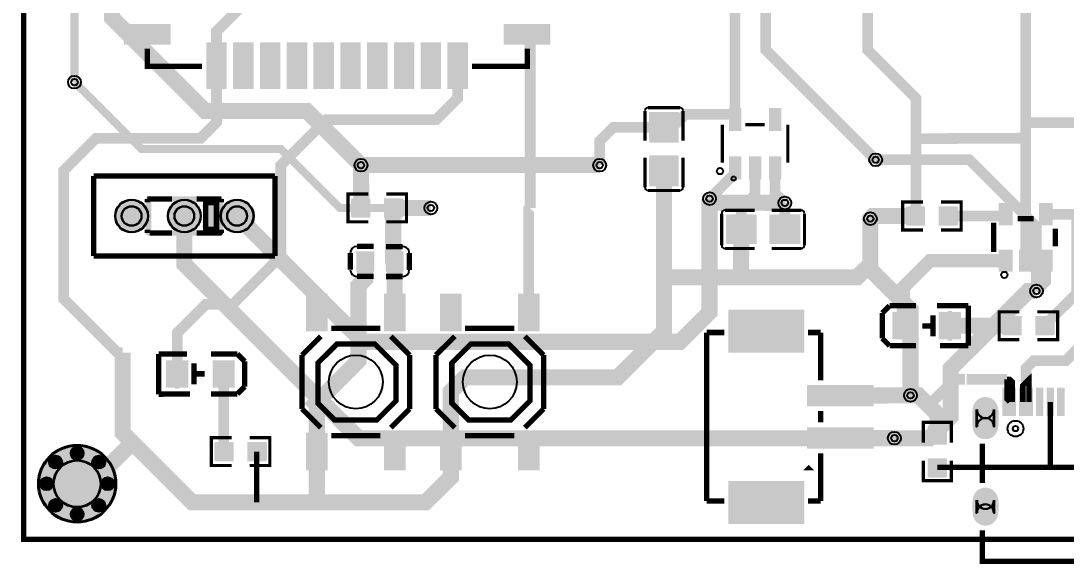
# Model space of a CAD drawing. Extents: x -5 to 3167, y -1975 to 34.
# Drawn here: x -5 to 1945, y -1975 to -961 of the extents above; entities that cross this region are included whole.
import ezdxf

# ---------------------------------------------------------------- set-up
doc = ezdxf.new("R2010")
doc.units = 9
for name, color, linetype, true_color in [('BoardOutLine', 7, 'Continuous', 0xff00ff), ('BottomLayer', 7, 'Continuous', 0x0000ff), ('BottomSolderMaskLayer', 7, 'Continuous', 0xaa00ff), ('Document', 7, 'Continuous', 0xffffff), ('Hole', 7, 'Continuous', 0x222222), ('Multi-Layer', 7, 'Continuous', 0xc0c0c0), ('TopLayer', 7, 'Continuous', 0xff0000), ('TopPasteMaskLayer', 7, 'Continuous', 0x808080), ('TopSilkLayer', 7, 'Continuous', 0xffcc00), ('TopSolderMaskLayer', 7, 'Continuous', 0x800080)]:
    doc.layers.add(name, color=color, linetype=linetype, true_color=true_color)

msp = doc.modelspace()

# ---------------------------------------------------------------- hatches: boundary and pattern name
at = {"layer": 'BottomSolderMaskLayer'}
for points in [[(170.6, -1325, 1), (232.6, -1325, 1)], [(269, -1325, 1), (331, -1325, 1)], [(367.4, -1325, 1), (429.4, -1325, 1)], [(1819.4, -1686.3, -0.785398), (1770.1, -1686.3), (1770.1, -1718.6, -0.785398), (1819.4, -1718.6)], [(27.1, -1825, 1), (172.9, -1825, 1)], [(1819.4, -1855.7, -0.785398), (1770.1, -1855.7), (1770.1, -1879.9, -0.785398), (1819.4, -1879.9)]]:
    msp.add_hatch(color=256, dxfattribs=at).paths.add_polyline_path(points)
at = {"layer": 'Document'}
for points in [[(361.9, -1356.5), (361.9, -1298.5), (238.1, -1298.5), (238.1, -1351.5), (355.1, -1351.5), (355.8, -1351.5), (356.4, -1351.7), (357, -1351.9), (357.6, -1352.2), (358.2, -1352.5), (358.7, -1353), (359.1, -1353.5), (359.4, -1354), (359.7, -1354.6), (359.9, -1355.2), (360.1, -1355.8), (360.1, -1356.5), (360.1, -1357.1), (359.9, -1357.8), (359.7, -1358.4), (359.4, -1359), (359.1, -1359.5), (358.7, -1360), (358.2, -1360.5), (357.6, -1360.8), (357, -1361.1), (356.4, -1361.3), (355.8, -1361.5), (355.1, -1361.5), (233.1, -1361.5), (232.4, -1361.5), (231.8, -1361.3), (231.2, -1361.1), (230.6, -1360.8), (230, -1360.5), (229.5, -1360), (229.1, -1359.5), (228.7, -1359), (228.5, -1358.4), (228.2, -1357.8), (228.1, -1357.1), (228.1, -1356.5), (228.1, -1293.5), (228.1, -1292.9), (228.2, -1292.2), (228.5, -1291.6), (228.7, -1291), (229.1, -1290.5), (229.5, -1290), (230, -1289.5), (230.6, -1289.2), (231.2, -1288.9), (231.8, -1288.7), (232.4, -1288.5), (233.1, -1288.5), (366.9, -1288.5), (367.6, -1288.5), (368.2, -1288.7), (368.8, -1288.9), (369.4, -1289.2), (370, -1289.5), (370.5, -1290), (370.9, -1290.5), (371.3, -1291), (371.5, -1291.6), (371.8, -1292.2), (371.9, -1292.9), (371.9, -1293.5), (371.9, -1356.5), (371.9, -1357.1), (371.8, -1357.8), (371.5, -1358.4), (371.3, -1359), (370.9, -1359.5), (370.5, -1360), (370, -1360.5), (369.4, -1360.8), (368.8, -1361.1), (368.2, -1361.3), (367.6, -1361.5), (366.9, -1361.5), (366.3, -1361.5), (365.6, -1361.3), (365, -1361.1), (364.4, -1360.8), (363.9, -1360.5), (363.4, -1360), (363, -1359.5), (362.6, -1359), (362.3, -1358.4), (362.1, -1357.8), (362, -1357.1), (361.9, -1356.5)], [(334.4, -1305.3), (334.4, -1304.7), (334.5, -1304), (334.8, -1303.4), (335, -1302.8), (335.4, -1302.3), (335.8, -1301.8), (336.3, -1301.3), (336.9, -1301), (337.5, -1300.7), (338.1, -1300.5), (338.7, -1300.4), (339.4, -1300.3), (355.1, -1300.3), (355.8, -1300.4), (356.4, -1300.5), (357, -1300.7), (357.6, -1301), (358.2, -1301.3), (358.7, -1301.8), (359.1, -1302.3), (359.4, -1302.8), (359.7, -1303.4), (359.9, -1304), (360.1, -1304.7), (360.1, -1305.3), (360.1, -1348.6), (360.1, -1349.3), (359.9, -1349.9), (359.7, -1350.5), (359.4, -1351.1), (359.1, -1351.7), (358.7, -1352.2), (358.2, -1352.6), (357.6, -1353), (357, -1353.2), (356.4, -1353.5), (355.8, -1353.6), (355.1, -1353.6), (339.4, -1353.6), (338.7, -1353.6), (338.1, -1353.5), (337.5, -1353.2), (336.9, -1353), (336.3, -1352.6), (335.8, -1352.2), (335.4, -1351.7), (335, -1351.1), (334.8, -1350.5), (334.5, -1349.9), (334.4, -1349.3), (334.4, -1348.6), (334.4, -1305.3)], [(355.1, -1351.5), (366.9, -1351.5), (367.6, -1351.5), (368.2, -1351.7), (368.8, -1351.9), (369.4, -1352.2), (370, -1352.5), (370.5, -1353), (370.9, -1353.5), (371.3, -1354), (371.5, -1354.6), (371.8, -1355.2), (371.9, -1355.8), (371.9, -1356.5), (371.9, -1357.1), (371.8, -1357.8), (371.5, -1358.4), (371.3, -1359), (370.9, -1359.5), (370.5, -1360), (370, -1360.5), (369.4, -1360.8), (368.8, -1361.1), (368.2, -1361.3), (367.6, -1361.5), (366.9, -1361.5), (355.1, -1361.5), (354.5, -1361.5), (353.8, -1361.3), (353.2, -1361.1), (352.6, -1360.8), (352.1, -1360.5), (351.6, -1360), (351.2, -1359.5), (350.8, -1359), (350.5, -1358.4), (350.3, -1357.8), (350.2, -1357.1), (350.1, -1356.5), (350.2, -1355.8), (350.3, -1355.2), (350.5, -1354.6), (350.8, -1354), (351.2, -1353.5), (351.6, -1353), (352.1, -1352.5), (352.6, -1352.2), (353.2, -1351.9), (353.8, -1351.7), (354.5, -1351.5), (355.1, -1351.5)], [(1724.4, -1502.4), (1732.2, -1502.4), (1732.2, -1557.6), (1724.4, -1557.6)], [(1622, -1530), (1661.4, -1530), (1661.4, -1524.1), (1622, -1524.1)], [(1710, -1533.7), (1749.4, -1533.7), (1749.4, -1527.8), (1710, -1527.8)], [(290.6, -1647.6), (282.8, -1647.6), (282.8, -1592.4), (290.6, -1592.4)], [(305, -1616.3), (265.6, -1616.3), (265.6, -1622.2), (305, -1622.2)], [(393, -1620), (353.6, -1620), (353.6, -1625.9), (393, -1625.9)], [(1455, -1800), (1475, -1800), (1465, -1790)]]:
    msp.add_hatch(color=256, dxfattribs=at).paths.add_polyline_path(points)
at = {"layer": 'Multi-Layer'}
for points in [[(171.6, -1325, 1), (231.6, -1325, 1)], [(270, -1325, 1), (330, -1325, 1)], [(368.4, -1325, 1), (428.4, -1325, 1)], [(1818.4, -1686.7, -0.785398), (1771.1, -1686.7), (1771.1, -1718.2, -0.785398), (1818.4, -1718.2)], [(29.1, -1825, 1), (170.9, -1825, 1)], [(47.5, -1784.7, 1), (71.8, -1784.7, 1)], [(87.9, -1767.9, 1), (112.1, -1767.9, 1)], [(128.2, -1784.7, 1), (152.5, -1784.7, 1)], [(30.8, -1825, 1), (55, -1825, 1)], [(145, -1825, 1), (169.2, -1825, 1)], [(47.5, -1865.4, 1), (71.8, -1865.4, 1)], [(87.9, -1882.1, 1), (112.1, -1882.1, 1)], [(128.2, -1865.4, 1), (152.5, -1865.4, 1)], [(1818.4, -1856, -0.785398), (1771.1, -1856), (1771.1, -1879.6, -0.785398), (1818.4, -1879.6)]]:
    msp.add_hatch(color=256, dxfattribs=at).paths.add_polyline_path(points)
at = {"layer": 'TopLayer'}
for points in [[(272, -966.9), (272, -1004.3), (189.3, -1004.3), (189.3, -966.9)], [(980.7, -966.9), (980.7, -1004.3), (898, -1004.3), (898, -966.9)], [(378.7, -1003.1), (378.7, -1085.8), (341.3, -1085.8), (341.3, -1003.1)], [(428.7, -1003.1), (428.7, -1085.8), (391.3, -1085.8), (391.3, -1003.1)], [(478.7, -1003.1), (478.7, -1085.8), (441.3, -1085.8), (441.3, -1003.1)], [(528.7, -1003.1), (528.7, -1085.8), (491.3, -1085.8), (491.3, -1003.1)], [(578.7, -1003.1), (578.7, -1085.8), (541.3, -1085.8), (541.3, -1003.1)], [(628.7, -1003.1), (628.7, -1085.8), (591.3, -1085.8), (591.3, -1003.1)], [(678.7, -1003.1), (678.7, -1085.8), (641.3, -1085.8), (641.3, -1003.1)], [(728.7, -1003.1), (728.7, -1085.8), (691.3, -1085.8), (691.3, -1003.1)], [(778.7, -1003.1), (778.7, -1085.8), (741.3, -1085.8), (741.3, -1003.1)], [(828.7, -1003.1), (828.7, -1085.8), (791.3, -1085.8), (791.3, -1003.1)], [(1317.2, -1124.3), (1338.1, -1124.3), (1338.1, -1165.4), (1317.2, -1165.4)], [(1392, -1124.3), (1412.9, -1124.3), (1412.9, -1165.4), (1392, -1165.4)], [(1221.6, -1187.2), (1168.4, -1187.2), (1168.4, -1131.7), (1221.6, -1131.7)], [(1221.6, -1212.8), (1168.4, -1212.8), (1168.4, -1268.3), (1221.6, -1268.3)], [(1317.2, -1214.6), (1338.1, -1214.6), (1338.1, -1255.8), (1317.2, -1255.8)], [(1354.6, -1214.6), (1375.5, -1214.6), (1375.5, -1255.8), (1354.6, -1255.8)], [(1392, -1214.6), (1412.9, -1214.6), (1412.9, -1255.8), (1392, -1255.8)], [(646.2, -1327), (646.2, -1293), (614.5, -1293), (614.5, -1327)], [(673.8, -1327), (673.8, -1293), (705.5, -1293), (705.5, -1327)], [(1820.8, -1302), (1844.4, -1302), (1844.4, -1341.4), (1820.8, -1341.4)], [(1895.6, -1302), (1919.2, -1302), (1919.2, -1341.4), (1895.6, -1341.4)], [(1367.2, -1376.6), (1367.2, -1323.4), (1311.7, -1323.4), (1311.7, -1376.6)], [(1392.8, -1376.6), (1392.8, -1323.4), (1448.3, -1323.4), (1448.3, -1376.6)], [(1681.2, -1308), (1681.2, -1342), (1649.5, -1342), (1649.5, -1308)], [(1708.8, -1308), (1708.8, -1342), (1740.5, -1342), (1740.5, -1308)], [(621.7, -1392.3), (653.2, -1392.3), (653.2, -1427.7), (621.7, -1427.7)], [(676.8, -1392.3), (708.3, -1392.3), (708.3, -1427.7), (676.8, -1427.7)], [(1820.8, -1388.6), (1844.4, -1388.6), (1844.4, -1428), (1820.8, -1428)], [(1858.2, -1388.6), (1881.8, -1388.6), (1881.8, -1428), (1858.2, -1428)], [(1895.6, -1388.6), (1919.2, -1388.6), (1919.2, -1428), (1895.6, -1428)], [(527.5, -1538.5), (527.5, -1471.6), (566.8, -1471.6), (566.8, -1538.5)], [(673.2, -1538.5), (673.2, -1471.6), (712.5, -1471.6), (712.5, -1538.5)], [(777.5, -1538.5), (777.5, -1471.6), (816.8, -1471.6), (816.8, -1538.5)], [(923.2, -1538.5), (923.2, -1471.6), (962.5, -1471.6), (962.5, -1538.5)], [(1317, -1579.4), (1317, -1500.7), (1454.8, -1500.7), (1454.8, -1579.4)], [(1661.4, -1554.6), (1622, -1554.6), (1622, -1505.4), (1661.4, -1505.4)], [(1748, -1554.6), (1708.6, -1554.6), (1708.6, -1505.4), (1748, -1505.4)], [(1861.2, -1513), (1861.2, -1547), (1829.5, -1547), (1829.5, -1513)], [(1888.8, -1513), (1888.8, -1547), (1920.5, -1547), (1920.5, -1513)], [(267, -1595.4), (306.4, -1595.4), (306.4, -1644.6), (267, -1644.6)], [(353.6, -1595.4), (393, -1595.4), (393, -1644.6), (353.6, -1644.6)], [(1465.1, -1680.4), (1465.1, -1641), (1583.2, -1641), (1583.2, -1680.4)], [(1827.2, -1646.6), (1839, -1646.6), (1839, -1697.8), (1827.2, -1697.8)], [(1839, -1646.6), (1850.9, -1646.6), (1850.9, -1697.8), (1839, -1697.8)], [(1858.7, -1646.6), (1870.5, -1646.6), (1870.5, -1697.8), (1858.7, -1697.8)], [(1870.5, -1646.6), (1882.4, -1646.6), (1882.4, -1697.8), (1870.5, -1697.8)], [(1890.2, -1646.6), (1902, -1646.6), (1902, -1697.8), (1890.2, -1697.8)], [(1909.9, -1646.6), (1921.7, -1646.6), (1921.7, -1697.8), (1909.9, -1697.8)], [(1929.6, -1646.6), (1941.4, -1646.6), (1941.4, -1697.8), (1929.6, -1697.8)], [(527.5, -1798.4), (527.5, -1731.5), (566.8, -1731.5), (566.8, -1798.4)], [(673.2, -1798.4), (673.2, -1731.5), (712.5, -1731.5), (712.5, -1798.4)], [(777.5, -1798.4), (777.5, -1731.5), (816.8, -1731.5), (816.8, -1798.4)], [(923.2, -1798.4), (923.2, -1731.5), (962.5, -1731.5), (962.5, -1798.4)], [(1465.1, -1759.1), (1465.1, -1719.7), (1583.2, -1719.7), (1583.2, -1759.1)], [(1722, -1751.2), (1688, -1751.2), (1688, -1719.5), (1722, -1719.5)], [(391.2, -1782), (391.2, -1748), (359.5, -1748), (359.5, -1782)], [(418.8, -1782), (418.8, -1748), (450.5, -1748), (450.5, -1782)], [(1722, -1778.8), (1688, -1778.8), (1688, -1810.5), (1722, -1810.5)], [(1317, -1899.4), (1317, -1820.7), (1454.8, -1820.7), (1454.8, -1899.4)]]:
    msp.add_hatch(color=256, dxfattribs=at).paths.add_polyline_path(points)
at = {"layer": 'TopPasteMaskLayer'}
for points in [[(272, -966.9), (272, -1004.3), (189.3, -1004.3), (189.3, -966.9)], [(980.7, -966.9), (980.7, -1004.3), (898, -1004.3), (898, -966.9)], [(378.7, -1003.1), (378.7, -1085.8), (341.3, -1085.8), (341.3, -1003.1)], [(428.7, -1003.1), (428.7, -1085.8), (391.3, -1085.8), (391.3, -1003.1)], [(478.7, -1003.1), (478.7, -1085.8), (441.3, -1085.8), (441.3, -1003.1)], [(528.7, -1003.1), (528.7, -1085.8), (491.3, -1085.8), (491.3, -1003.1)], [(578.7, -1003.1), (578.7, -1085.8), (541.3, -1085.8), (541.3, -1003.1)], [(628.7, -1003.1), (628.7, -1085.8), (591.3, -1085.8), (591.3, -1003.1)], [(678.7, -1003.1), (678.7, -1085.8), (641.3, -1085.8), (641.3, -1003.1)], [(728.7, -1003.1), (728.7, -1085.8), (691.3, -1085.8), (691.3, -1003.1)], [(778.7, -1003.1), (778.7, -1085.8), (741.3, -1085.8), (741.3, -1003.1)], [(828.7, -1003.1), (828.7, -1085.8), (791.3, -1085.8), (791.3, -1003.1)], [(1317.2, -1124.3), (1338.1, -1124.3), (1338.1, -1165.4), (1317.2, -1165.4)], [(1392, -1124.3), (1412.9, -1124.3), (1412.9, -1165.4), (1392, -1165.4)], [(1219.4, -1181.3), (1202.9, -1181.3), (1202.9, -1163.8), (1185.2, -1163.8), (1185.2, -1181.1), (1169, -1181.3), (1167, -1179.3), (1167, -1134.1), (1169, -1132.1), (1219.4, -1132.1), (1221.4, -1134.1), (1221.4, -1179.3)], [(1219.4, -1265.9), (1169, -1265.9), (1167, -1264), (1167, -1218.7), (1169, -1216.7), (1185.2, -1216.5), (1185.2, -1234.3), (1202.9, -1234.3), (1202.9, -1216.9), (1219.4, -1216.7), (1221.4, -1218.7), (1221.4, -1264)], [(1317.2, -1214.6), (1338.1, -1214.6), (1338.1, -1255.8), (1317.2, -1255.8)], [(1354.6, -1214.6), (1375.5, -1214.6), (1375.5, -1255.8), (1354.6, -1255.8)], [(1392, -1214.6), (1412.9, -1214.6), (1412.9, -1255.8), (1392, -1255.8)], [(646, -1294.3), (646, -1303.2), (631.1, -1303.2), (631.1, -1316.2), (646, -1316.2), (646, -1325.7), (644.1, -1327.7), (613, -1327.7), (611, -1325.7), (611, -1294.3), (613, -1292.3), (644.1, -1292.3)], [(707, -1292.3), (675.6, -1292.3), (673.6, -1294.3), (673.6, -1303.2), (688.2, -1303.2), (688.2, -1316.2), (673.6, -1316.2), (673.6, -1325.7), (675.6, -1327.7), (707, -1327.7), (709, -1325.7), (709, -1294.3)], [(1820.8, -1302), (1844.4, -1302), (1844.4, -1341.4), (1820.8, -1341.4)], [(1895.6, -1302), (1919.2, -1302), (1919.2, -1341.4), (1895.6, -1341.4)], [(1314.1, -1374.4), (1314.1, -1324), (1316, -1322), (1361.3, -1322), (1363.3, -1324), (1363.5, -1340.2), (1345.7, -1340.2), (1345.7, -1357.9), (1363.1, -1357.9), (1363.3, -1374.4), (1361.3, -1376.4), (1316, -1376.4)], [(1398.7, -1374.4), (1398.7, -1357.9), (1416.2, -1357.9), (1416.2, -1340.2), (1398.9, -1340.2), (1398.7, -1324), (1400.7, -1322), (1445.9, -1322), (1447.9, -1324), (1447.9, -1374.4), (1445.9, -1376.4), (1400.7, -1376.4)], [(1648, -1342.7), (1679.4, -1342.7), (1681.4, -1340.7), (1681.4, -1331.8), (1666.8, -1331.8), (1666.8, -1318.8), (1681.4, -1318.8), (1681.4, -1309.3), (1679.4, -1307.3), (1648, -1307.3), (1646, -1309.3), (1646, -1340.7)], [(1709, -1340.7), (1709, -1331.8), (1723.9, -1331.8), (1723.9, -1318.8), (1709, -1318.8), (1709, -1309.3), (1710.9, -1307.3), (1742, -1307.3), (1744, -1309.3), (1744, -1340.7), (1742, -1342.7), (1710.9, -1342.7)], [(621.7, -1392.3), (653.2, -1392.3), (653.2, -1427.7), (621.7, -1427.7)], [(676.8, -1392.3), (708.3, -1392.3), (708.3, -1427.7), (676.8, -1427.7)], [(1820.8, -1388.6), (1844.4, -1388.6), (1844.4, -1428), (1820.8, -1428)], [(1858.2, -1388.6), (1881.8, -1388.6), (1881.8, -1428), (1858.2, -1428)], [(1895.6, -1388.6), (1919.2, -1388.6), (1919.2, -1428), (1895.6, -1428)], [(527.5, -1538.5), (527.5, -1471.6), (566.8, -1471.6), (566.8, -1538.5)], [(673.2, -1538.5), (673.2, -1471.6), (712.5, -1471.6), (712.5, -1538.5)], [(777.5, -1538.5), (777.5, -1471.6), (816.8, -1471.6), (816.8, -1538.5)], [(923.2, -1538.5), (923.2, -1471.6), (962.5, -1471.6), (962.5, -1538.5)], [(1317, -1579.4), (1317, -1500.7), (1454.8, -1500.7), (1454.8, -1579.4)], [(1661.4, -1554.6), (1622, -1554.6), (1622, -1505.4), (1661.4, -1505.4)], [(1748, -1554.6), (1708.6, -1554.6), (1708.6, -1505.4), (1748, -1505.4)], [(1828, -1547.7), (1859.4, -1547.7), (1861.4, -1545.7), (1861.4, -1536.8), (1846.8, -1536.8), (1846.8, -1523.8), (1861.4, -1523.8), (1861.4, -1514.3), (1859.4, -1512.3), (1828, -1512.3), (1826, -1514.3), (1826, -1545.7)], [(1889, -1545.7), (1889, -1536.8), (1903.9, -1536.8), (1903.9, -1523.8), (1889, -1523.8), (1889, -1514.3), (1890.9, -1512.3), (1922, -1512.3), (1924, -1514.3), (1924, -1545.7), (1922, -1547.7), (1890.9, -1547.7)], [(267, -1595.4), (306.4, -1595.4), (306.4, -1644.6), (267, -1644.6)], [(353.6, -1595.4), (393, -1595.4), (393, -1644.6), (353.6, -1644.6)], [(1465.1, -1680.4), (1465.1, -1641), (1583.2, -1641), (1583.2, -1680.4)], [(1850.9, -1697.8), (1850.9, -1646.6), (1839, -1646.6), (1839, -1646.6), (1827.2, -1646.6), (1827.2, -1697.8), (1839, -1697.8), (1839, -1697.8)], [(1882.4, -1697.8), (1882.4, -1646.6), (1870.5, -1646.6), (1870.5, -1646.6), (1858.7, -1646.6), (1858.7, -1697.8), (1870.5, -1697.8), (1870.5, -1697.8)], [(1902, -1697.8), (1902, -1646.6), (1890.2, -1646.6), (1890.2, -1697.8)], [(1909.9, -1646.6), (1909.9, -1697.8), (1921.7, -1697.8), (1921.7, -1646.6)], [(1941.4, -1697.8), (1941.4, -1646.6), (1929.6, -1646.6), (1929.6, -1697.8)], [(1796.5, -1663.1), (1795.3, -1663.1), (1794.2, -1663.1), (1793, -1663.1), (1791.8, -1663.3), (1790.6, -1663.4), (1789.5, -1663.7), (1788.4, -1664), (1787.2, -1664.3), (1786.1, -1664.7), (1785, -1665.2), (1784, -1665.7), (1782.9, -1666.2), (1781.9, -1666.9), (1781, -1667.5), (1780, -1668.2), (1779.1, -1669), (1778.3, -1669.8), (1777.4, -1670.6), (1776.7, -1671.5), (1775.9, -1672.4), (1775.2, -1673.4), (1774.6, -1674.4), (1774, -1675.4), (1773.5, -1676.5), (1773, -1677.5), (1772.6, -1678.6), (1772.2, -1679.7), (1771.9, -1680.9), (1771.6, -1682), (1771.4, -1683.2), (1771.2, -1684.4), (1771.2, -1685.5), (1771.1, -1686.7), (1771.1, -1718.2), (1771.2, -1719.4), (1771.2, -1720.6), (1771.4, -1721.7), (1771.6, -1722.9), (1771.9, -1724), (1772.2, -1725.2), (1772.6, -1726.3), (1773, -1727.4), (1773.5, -1728.4), (1774, -1729.5), (1774.6, -1730.5), (1775.2, -1731.5), (1775.9, -1732.5), (1776.7, -1733.4), (1777.4, -1734.3), (1778.3, -1735.1), (1779.1, -1735.9), (1780, -1736.7), (1781, -1737.4), (1781.9, -1738), (1782.9, -1738.7), (1784, -1739.2), (1785, -1739.7), (1786.1, -1740.2), (1787.2, -1740.6), (1788.4, -1740.9), (1789.5, -1741.2), (1790.6, -1741.5), (1791.8, -1741.6), (1793, -1741.8), (1794.2, -1741.8), (1795.3, -1741.8), (1796.5, -1741.8), (1797.7, -1741.6), (1798.9, -1741.5), (1800, -1741.2), (1801.1, -1740.9), (1802.3, -1740.6), (1803.4, -1740.2), (1804.5, -1739.7), (1805.5, -1739.2), (1806.6, -1738.7), (1807.6, -1738), (1808.5, -1737.4), (1809.5, -1736.7), (1810.4, -1735.9), (1811.2, -1735.1), (1812.1, -1734.3), (1812.8, -1733.4), (1813.6, -1732.5), (1814.3, -1731.5), (1814.9, -1730.5), (1815.5, -1729.5), (1816, -1728.4), (1816.5, -1727.4), (1816.9, -1726.3), (1817.3, -1725.2), (1817.6, -1724), (1817.9, -1722.9), (1818.1, -1721.7), (1818.3, -1720.6), (1818.3, -1719.4), (1818.4, -1718.2), (1818.4, -1686.7), (1818.3, -1685.5), (1818.3, -1684.4), (1818.1, -1683.2), (1817.9, -1682), (1817.6, -1680.9), (1817.3, -1679.7), (1816.9, -1678.6), (1816.5, -1677.5), (1816, -1676.5), (1815.5, -1675.4), (1814.9, -1674.4), (1814.3, -1673.4), (1813.6, -1672.4), (1812.8, -1671.5), (1812.1, -1670.6), (1811.2, -1669.8), (1810.4, -1669), (1809.5, -1668.2), (1808.5, -1667.5), (1807.6, -1666.9), (1806.6, -1666.2), (1805.5, -1665.7), (1804.5, -1665.2), (1803.4, -1664.7), (1802.3, -1664.3), (1801.1, -1664), (1800, -1663.7), (1798.9, -1663.4), (1797.7, -1663.3)], [(1687.3, -1718), (1687.3, -1749.4), (1689.3, -1751.4), (1698.2, -1751.4), (1698.2, -1736.9), (1711.2, -1736.9), (1711.2, -1751.4), (1720.7, -1751.4), (1722.7, -1749.4), (1722.7, -1718), (1720.7, -1716), (1689.3, -1716)], [(527.5, -1798.4), (527.5, -1731.5), (566.8, -1731.5), (566.8, -1798.4)], [(673.2, -1798.4), (673.2, -1731.5), (712.5, -1731.5), (712.5, -1798.4)], [(777.5, -1798.4), (777.5, -1731.5), (816.8, -1731.5), (816.8, -1798.4)], [(923.2, -1798.4), (923.2, -1731.5), (962.5, -1731.5), (962.5, -1798.4)], [(1465.1, -1759.1), (1465.1, -1719.7), (1583.2, -1719.7), (1583.2, -1759.1)], [(391, -1749.3), (391, -1758.2), (376.1, -1758.2), (376.1, -1771.2), (391, -1771.2), (391, -1780.7), (389.1, -1782.7), (358, -1782.7), (356, -1780.7), (356, -1749.3), (358, -1747.3), (389.1, -1747.3)], [(452, -1747.3), (420.6, -1747.3), (418.6, -1749.3), (418.6, -1758.2), (433.2, -1758.2), (433.2, -1771.2), (418.6, -1771.2), (418.6, -1780.7), (420.6, -1782.7), (452, -1782.7), (454, -1780.7), (454, -1749.3)], [(1689.3, -1779), (1698.2, -1779), (1698.2, -1793.9), (1711.2, -1793.9), (1711.2, -1779), (1720.7, -1779), (1722.7, -1780.9), (1722.7, -1812), (1720.7, -1814), (1689.3, -1814), (1687.3, -1812), (1687.3, -1780.9)], [(1317, -1899.4), (1317, -1820.7), (1454.8, -1820.7), (1454.8, -1899.4)], [(1794.2, -1832.4), (1793, -1832.4), (1791.8, -1832.6), (1790.6, -1832.7), (1789.5, -1833), (1788.4, -1833.3), (1787.2, -1833.6), (1786.1, -1834), (1785, -1834.5), (1784, -1835), (1782.9, -1835.5), (1781.9, -1836.1), (1781, -1836.8), (1780, -1837.5), (1779.1, -1838.3), (1778.3, -1839.1), (1777.4, -1839.9), (1776.7, -1840.8), (1775.9, -1841.7), (1775.2, -1842.7), (1774.6, -1843.7), (1774, -1844.7), (1773.5, -1845.7), (1773, -1846.8), (1772.6, -1847.9), (1772.2, -1849), (1771.9, -1850.2), (1771.6, -1851.3), (1771.4, -1852.5), (1771.2, -1853.6), (1771.2, -1854.8), (1771.1, -1856), (1771.1, -1879.6), (1771.2, -1880.8), (1771.2, -1882), (1771.4, -1883.1), (1771.6, -1884.3), (1771.9, -1885.4), (1772.2, -1886.6), (1772.6, -1887.7), (1773, -1888.8), (1773.5, -1889.9), (1774, -1890.9), (1774.6, -1891.9), (1775.2, -1892.9), (1775.9, -1893.9), (1776.7, -1894.8), (1777.4, -1895.7), (1778.3, -1896.5), (1779.1, -1897.3), (1780, -1898.1), (1781, -1898.8), (1781.9, -1899.5), (1782.9, -1900.1), (1784, -1900.6), (1785, -1901.1), (1786.1, -1901.6), (1787.2, -1902), (1788.4, -1902.4), (1789.5, -1902.6), (1790.6, -1902.9), (1791.8, -1903.1), (1793, -1903.2), (1794.2, -1903.2), (1795.3, -1903.2), (1796.5, -1903.2), (1797.7, -1903.1), (1798.9, -1902.9), (1800, -1902.6), (1801.1, -1902.4), (1802.3, -1902), (1803.4, -1901.6), (1804.5, -1901.1), (1805.5, -1900.6), (1806.6, -1900.1), (1807.6, -1899.5), (1808.5, -1898.8), (1809.5, -1898.1), (1810.4, -1897.3), (1811.2, -1896.5), (1812.1, -1895.7), (1812.8, -1894.8), (1813.6, -1893.9), (1814.3, -1892.9), (1814.9, -1891.9), (1815.5, -1890.9), (1816, -1889.9), (1816.5, -1888.8), (1816.9, -1887.7), (1817.3, -1886.6), (1817.6, -1885.4), (1817.9, -1884.3), (1818.1, -1883.1), (1818.3, -1882), (1818.3, -1880.8), (1818.4, -1879.6), (1818.4, -1856), (1818.3, -1854.8), (1818.3, -1853.6), (1818.1, -1852.5), (1817.9, -1851.3), (1817.6, -1850.2), (1817.3, -1849), (1816.9, -1847.9), (1816.5, -1846.8), (1816, -1845.7), (1815.5, -1844.7), (1814.9, -1843.7), (1814.3, -1842.7), (1813.6, -1841.7), (1812.8, -1840.8), (1812.1, -1839.9), (1811.2, -1839.1), (1810.4, -1838.3), (1809.5, -1837.5), (1808.5, -1836.8), (1807.6, -1836.1), (1806.6, -1835.5), (1805.5, -1835), (1804.5, -1834.5), (1803.4, -1834), (1802.3, -1833.6), (1801.1, -1833.3), (1800, -1833), (1798.9, -1832.7), (1797.7, -1832.6), (1796.5, -1832.4), (1795.3, -1832.4)]]:
    msp.add_hatch(color=256, dxfattribs=at).paths.add_polyline_path(points)
at = {"layer": 'TopSolderMaskLayer'}
for points in [[(274.2, -966.4), (274.2, -1004.8), (187.1, -1004.8), (187.1, -966.4)], [(982.9, -966.4), (982.9, -1004.8), (895.8, -1004.8), (895.8, -966.4)], [(379.2, -1000.9), (379.2, -1088), (340.9, -1088), (340.9, -1000.9)], [(429.2, -1000.9), (429.2, -1088), (390.9, -1088), (390.9, -1000.9)], [(479.2, -1000.9), (479.2, -1088), (440.9, -1088), (440.9, -1000.9)], [(529.2, -1000.9), (529.2, -1088), (490.9, -1088), (490.9, -1000.9)], [(579.2, -1000.9), (579.2, -1088), (540.9, -1088), (540.9, -1000.9)], [(629.2, -1000.9), (629.2, -1088), (590.9, -1088), (590.9, -1000.9)], [(679.2, -1000.9), (679.2, -1088), (640.9, -1088), (640.9, -1000.9)], [(729.2, -1000.9), (729.2, -1088), (690.9, -1088), (690.9, -1000.9)], [(779.2, -1000.9), (779.2, -1088), (740.9, -1088), (740.9, -1000.9)], [(829.2, -1000.9), (829.2, -1088), (790.9, -1088), (790.9, -1000.9)], [(1222.5, -1188.2), (1167.5, -1188.2), (1167.5, -1130.6), (1222.5, -1130.6)], [(1316.2, -1123.3), (1339.1, -1123.3), (1339.1, -1166.4), (1316.2, -1166.4)], [(1391, -1123.3), (1413.9, -1123.3), (1413.9, -1166.4), (1391, -1166.4)], [(1222.5, -1211.8), (1167.5, -1211.8), (1167.5, -1269.4), (1222.5, -1269.4)], [(1316.2, -1213.6), (1339.1, -1213.6), (1339.1, -1256.8), (1316.2, -1256.8)], [(1353.6, -1213.6), (1376.5, -1213.6), (1376.5, -1256.8), (1353.6, -1256.8)], [(1391, -1213.6), (1413.9, -1213.6), (1413.9, -1256.8), (1391, -1256.8)], [(170.6, -1325, 1), (232.6, -1325, 1)], [(269, -1325, 1), (331, -1325, 1)], [(367.4, -1325, 1), (429.4, -1325, 1)], [(647.2, -1328), (647.2, -1292), (613.5, -1292), (613.5, -1328)], [(672.8, -1328), (672.8, -1292), (706.5, -1292), (706.5, -1328)], [(1819.8, -1301), (1845.4, -1301), (1845.4, -1342.4), (1819.8, -1342.4)], [(1894.6, -1301), (1920.2, -1301), (1920.2, -1342.4), (1894.6, -1342.4)], [(1368.2, -1377.6), (1368.2, -1322.4), (1310.7, -1322.4), (1310.7, -1377.6)], [(1391.8, -1377.6), (1391.8, -1322.4), (1449.3, -1322.4), (1449.3, -1377.6)], [(1682.2, -1307), (1682.2, -1343), (1648.5, -1343), (1648.5, -1307)], [(1707.8, -1307), (1707.8, -1343), (1741.5, -1343), (1741.5, -1307)], [(620.7, -1391.3), (654.2, -1391.3), (654.2, -1428.7), (620.7, -1428.7)], [(675.8, -1391.3), (709.3, -1391.3), (709.3, -1428.7), (675.8, -1428.7)], [(1819.8, -1387.6), (1845.4, -1387.6), (1845.4, -1429), (1819.8, -1429)], [(1857.2, -1387.6), (1882.8, -1387.6), (1882.8, -1429), (1857.2, -1429)], [(1894.6, -1387.6), (1920.2, -1387.6), (1920.2, -1429), (1894.6, -1429)], [(526.9, -1540.2), (526.9, -1469.9), (567.4, -1469.9), (567.4, -1540.2)], [(672.6, -1540.2), (672.6, -1469.9), (713.1, -1469.9), (713.1, -1540.2)], [(776.9, -1540.2), (776.9, -1469.9), (817.4, -1469.9), (817.4, -1540.2)], [(922.6, -1540.2), (922.6, -1469.9), (963.1, -1469.9), (963.1, -1540.2)], [(1315.3, -1580), (1315.3, -1500.1), (1456.6, -1500.1), (1456.6, -1580)], [(1662.4, -1555.6), (1621, -1555.6), (1621, -1504.4), (1662.4, -1504.4)], [(1749, -1555.6), (1707.6, -1555.6), (1707.6, -1504.4), (1749, -1504.4)], [(1862.2, -1512), (1862.2, -1548), (1828.5, -1548), (1828.5, -1512)], [(1887.8, -1512), (1887.8, -1548), (1921.5, -1548), (1921.5, -1512)], [(266, -1594.4), (307.4, -1594.4), (307.4, -1645.6), (266, -1645.6)], [(352.6, -1594.4), (394, -1594.4), (394, -1645.6), (352.6, -1645.6)], [(1462.1, -1680.7), (1462.1, -1640.6), (1586.2, -1640.6), (1586.2, -1680.7)], [(1826.2, -1645.6), (1840, -1645.6), (1840, -1698.8), (1826.2, -1698.8)], [(1838, -1645.6), (1851.9, -1645.6), (1851.9, -1698.8), (1838, -1698.8)], [(1857.7, -1645.6), (1871.5, -1645.6), (1871.5, -1698.8), (1857.7, -1698.8)], [(1869.5, -1645.6), (1883.4, -1645.6), (1883.4, -1698.8), (1869.5, -1698.8)], [(1889.2, -1645.6), (1903, -1645.6), (1903, -1698.8), (1889.2, -1698.8)], [(1908.9, -1645.6), (1922.7, -1645.6), (1922.7, -1698.8), (1908.9, -1698.8)], [(1928.6, -1645.6), (1942.4, -1645.6), (1942.4, -1698.8), (1928.6, -1698.8)], [(1819.4, -1686.3, -0.785398), (1770.1, -1686.3), (1770.1, -1718.6, -0.785398), (1819.4, -1718.6)], [(526.9, -1800.1), (526.9, -1729.8), (567.4, -1729.8), (567.4, -1800.1)], [(672.6, -1800.1), (672.6, -1729.8), (713.1, -1729.8), (713.1, -1800.1)], [(776.9, -1800.1), (776.9, -1729.8), (817.4, -1729.8), (817.4, -1800.1)], [(922.6, -1800.1), (922.6, -1729.8), (963.1, -1729.8), (963.1, -1800.1)], [(1462.1, -1759.4), (1462.1, -1719.4), (1586.2, -1719.4), (1586.2, -1759.4)], [(1723.1, -1752.2), (1686.9, -1752.2), (1686.9, -1718.5), (1723.1, -1718.5)], [(27.1, -1825, 1), (172.9, -1825, 1)], [(392.2, -1783), (392.2, -1747), (358.5, -1747), (358.5, -1783)], [(417.8, -1783), (417.8, -1747), (451.5, -1747), (451.5, -1783)], [(1723.1, -1777.8), (1686.9, -1777.8), (1686.9, -1811.5), (1723.1, -1811.5)], [(1315.3, -1900), (1315.3, -1820.1), (1456.6, -1820.1), (1456.6, -1900)], [(1819.4, -1855.7, -0.785398), (1770.1, -1855.7), (1770.1, -1879.9, -0.785398), (1819.4, -1879.9)]]:
    msp.add_hatch(color=256, dxfattribs=at).paths.add_polyline_path(points)

# ---------------------------------------------------------------- linework, layer by layer
at = {"layer": 'BoardOutLine', "const_width": 10}
msp.add_lwpolyline([(0, 0), (3110.2, 0), (3110.2, -1929.1), (0, -1929.1), (0, 0)], close=True, dxfattribs=at)
at = {"layer": 'BottomLayer'}
for points, const_width in [([(165, -425), (165, -955), (339, -1129), (528.5, -1129), (629.5, -1230)], 30), ([(95, -1075), (219.7, -1199.7), (479.7, -1199.7), (590, -1310), (760, -1310)], 15), ([(629.5, -1230), (1075, -1230)], 30), ([(1590, -1220), (1765, -1220), (1890, -1345), (1890, -1465)], 20), ([(398.4, -1325), (633.4, -1560), (1225, -1560), (1280, -1505), (1280, -1292.7)], 30), ([(1420.5, -1300.5), (1290, -1300), (1282.7, -1292.7), (1280, -1292.7)], 30), ([(300, -1325), (300, -1415), (625, -1740), (1625, -1740)], 30), ([(1655, -1660), (1655, -1500), (1580, -1425), (1580, -1330)], 30), ([(1625, -1740), (1690, -1740), (1730, -1700), (1730, -1610), (1875, -1465), (1890, -1465)], 30)]:
    msp.add_lwpolyline(points, dxfattribs=dict(at, const_width=const_width))
at = {"layer": 'BottomSolderMaskLayer'}
for points in [[(1778.3, -1686.3), (1778.3, -1718.6)], [(1811.2, -1686.3), (1811.2, -1718.6)], [(1778.3, -1855.7), (1778.3, -1879.9)], [(1811.2, -1855.7), (1811.2, -1879.9)]]:
    msp.add_lwpolyline(points, close=True, dxfattribs=at)
for centre, radius in [((201.6, -1325), 31), ((201.6, -1325), 18.6), ((300, -1325), 31), ((300, -1325), 18.6), ((398.4, -1325), 31), ((398.4, -1325), 18.6), ((100, -1825), 72.9), ((100, -1825), 44.5)]:
    msp.add_circle(centre, radius, dxfattribs=at)
for centre, start, end in [((1794.8, -1686.3), 180, 0), ((1794.8, -1718.6), 0, 180), ((1794.8, -1855.7), 180, 0), ((1794.8, -1879.9), 0, 180)]:
    msp.add_arc(centre, 16.4, start, end, dxfattribs=at)
at = {"layer": 'Document'}
for centre, radius in [((1325, -1255), 3.94), ((1830, -1435), 5.91), ((1850.9, -1722.1), 4.92)]:
    msp.add_circle(centre, radius, dxfattribs=at)
at = {"layer": 'Hole'}
for centre in [(95, -1075), (629.5, -1230), (1075, -1230), (1590, -1220), (1280, -1292.7), (760, -1310), (1420.5, -1300.6), (1580, -1330), (1890, -1465), (1655, -1660), (1625, -1740)]:
    msp.add_circle(centre, 6, dxfattribs=at)
at = {"layer": 'Multi-Layer'}
for points in [[(1779, -1686.7), (1779, -1718.2)], [(1810.5, -1686.7), (1810.5, -1718.2)], [(1779, -1856), (1779, -1879.6)], [(1810.5, -1856), (1810.5, -1879.6)]]:
    msp.add_lwpolyline(points, close=True, dxfattribs=at)
for centre, radius in [((95, -1075), 12), ((1590, -1220), 12), ((629.5, -1230), 12), ((1075, -1230), 12), ((1280, -1292.7), 12), ((201.6, -1325), 30), ((300, -1325), 30), ((398.4, -1325), 30), ((760, -1310), 12), ((1420.5, -1300.6), 12), ((201.6, -1325), 18), ((300, -1325), 18), ((398.4, -1325), 18), ((1580, -1330), 12), ((1890, -1465), 12), ((1655, -1660), 12), ((1850.9, -1722.1), 14.8), ((1625, -1740), 12), ((100, -1825), 70.9), ((59.7, -1784.7), 12.1), ((100, -1767.9), 12.1), ((100, -1767.9), 6.89), ((140.3, -1784.7), 12.1), ((59.7, -1784.7), 6.89), ((100, -1825), 43.3), ((140.3, -1784.7), 6.89), ((42.9, -1825), 12.1), ((157.1, -1825), 12.1), ((42.9, -1825), 6.89), ((157.1, -1825), 6), ((59.7, -1865.4), 12.1), ((59.7, -1865.4), 6.89), ((100, -1882.1), 12.1), ((140.3, -1865.4), 12.1), ((140.3, -1865.4), 6.89), ((100, -1882.1), 6.89)]:
    msp.add_circle(centre, radius, dxfattribs=at)
for centre, start, end in [((1794.8, -1686.7), 180, 0), ((1794.8, -1718.2), 0, 180), ((1794.8, -1856), 180, 0), ((1794.8, -1879.6), 0, 180)]:
    msp.add_arc(centre, 15.7, start, end, dxfattribs=at)
at = {"layer": 'TopLayer'}
for points, const_width in [([(230.7, -435.6), (230.1, -435), (120, -435), (95, -460), (95, -660), (95, -1075)], 15), ([(1327.6, -1134.9), (1328, -585)], 20), ([(1870, -625), (1870, -625), (1870, -1408.3)], 20), ([(360, -1044.5), (360, -980), (453.7, -886.3), (453.7, -710.4)], 20), ([(1469.7, -725), (1410.1, -725), (1385, -750), (1385, -1015), (1590, -1220)], 20), ([(1665.3, -1325), (1665, -1105), (1575.3, -1015.3), (1575.3, -925)], 20), ([(939.3, -985.6), (945.3, -991.6), (945.3, -1310)], 20), ([(360, -1044.4), (360, -1150), (330, -1180), (135, -1180), (75, -1240), (75, -1480), (175, -1580), (185, -1580)], 20), ([(810, -1044.4), (810, -1104.9), (770, -1145), (565, -1145), (480, -1230), (480, -1400), (390, -1490), (340, -1490), (286.7, -1543.3), (286.7, -1620)], 20), ([(1327.6, -1134.9), (1235, -1134.9), (1210.4, -1159.5), (1195, -1159.5)], 20), ([(1195, -1159.5), (1100.5, -1159.5), (1075, -1185), (1075, -1230)], 20), ([(2050, -1150.5), (1870, -1150.5)], 20), ([(1870, -1179.6), (1665.1, -1180.6)], 20), ([(629.5, -1230), (630.3, -1310)], 30), ([(1195, -1240.6), (1195, -1439.7), (1555, -1439.7), (1580, -1414.8), (1580, -1330), (1585, -1325), (1665.3, -1325)], 30), ([(1327.6, -1245.1), (1280, -1292.7), (1280, -1295)], 20), ([(1365, -1245.1), (1365, -1285), (1339.5, -1310.6), (1339.5, -1350)], 20), ([(1402.4, -1245.1), (1402.4, -1282.4), (1420.5, -1300.6)], 20), ([(689.7, -1310), (760, -1310)], 30), ([(692.6, -1410), (689.7, -1407.1), (689.7, -1310)], 30), ([(944.7, -1310), (942.6, -1312.1), (942.6, -1410)], 20), ([(1420.5, -1300.6), (1420.5, -1300.6), (1420.5, -1350)], 20), ([(1832.6, -1321.7), (1829.3, -1325), (1724.7, -1325)], 20), ([(1904.7, -1530), (1964.9, -1469.8), (1964.9, -1321.7)], 20), ([(2040, -1329.5), (2032.2, -1321.7), (1907.4, -1321.7)], 20), ([(1339.4, -1350), (1338.6, -1439.7)], 30), ([(637.4, -1410), (637.4, -1442.6), (625, -1455), (625, -1595), (545, -1675), (547.2, -1677.2), (547.2, -1764.9)], 30), ([(692.8, -1505.1), (692.5, -1410)], 30), ([(942.5, -1410), (942.8, -1505.1)], 20), ([(1832.6, -1408.3), (1691.7, -1408.3), (1641.7, -1458.3), (1641.7, -1530)], 25), ([(1907.4, -1408.3), (1907.4, -1447.6), (1890, -1465)], 20), ([(1195, -1439.7), (1195, -1540), (1108.4, -1626.5), (823.5, -1626.5), (797.2, -1652.8), (797.2, -1764.9)], 30), ([(1845.3, -1530), (1728.3, -1530)], 30), ([(1992, -1565), (1975, -1565), (1945, -1595), (1885, -1595), (1870.7, -1609.3), (1870.7, -1635.7)], 20), ([(185, -1580), (185, -1730), (315, -1860), (616, -1860)], 30), ([(375.3, -1765), (373.3, -1763), (373.3, -1620)], 20), ([(1876.4, -1672.2), (1876.4, -1630), (1864.6, -1641.8), (1864.6, -1672.2)], 10), ([(1688.9, -1678.9), (1737.7, -1630), (1756.7, -1630)], 20), ([(1760, -1630), (1835, -1630)], 20), ([(1833.1, -1672.2), (1835, -1670.3), (1835, -1630)], 10), ([(1844.9, -1672.2), (1845, -1635), (1840, -1630), (1835, -1630)], 10), ([(1524.1, -1660.6), (1655, -1660)], 30), ([(1705, -1735.3), (1705, -1695), (1670, -1660), (1655, -1660)], 30), ([(1915.8, -1672.2), (1915.8, -1794.6)], 10), ([(100, -1825), (126.2, -1825), (203.1, -1748.1)], 30), ([(1524.1, -1739.4), (1625, -1740)], 30), ([(547.2, -1764.9), (547.2, -1860)], 30), ([(580, -1860), (750, -1860), (797.2, -1812.8), (797.2, -1764.9)], 30), ([(434.7, -1765), (434.7, -1860)], 10), ([(1705, -1794.5), (2380.9, -1794.5), (2393, -1782.4), (2456.7, -1782.4)], 10)]:
    msp.add_lwpolyline(points, dxfattribs=dict(at, const_width=const_width))
at = {"layer": 'TopSilkLayer'}
for points, const_width in [([(230.7, -1012.4), (230.7, -1045.3), (333.2, -1045.3)], 10), ([(836.8, -1045.3), (940, -1045.3), (940, -1012.4)], 10), ([(1159.4, -1128.7), (1159.4, -1184.2)], 6), ([(1224.6, -1122.7), (1165.4, -1122.7)], 6), ([(1230.6, -1184.2), (1230.6, -1128.7)], 6), ([(1304, -1225.5), (1304, -1154.6)], 6), ([(1383, -1154.6), (1347.1, -1154.6)], 6), ([(1426.1, -1225.5), (1426.1, -1154.6)], 6), ([(1159.4, -1271.3), (1159.4, -1215.8)], 6), ([(1230.6, -1215.8), (1230.6, -1271.3)], 6), ([(130.7, -1399.8), (130.7, -1286.3), (130.7, -1250.2)], 10), ([(469.3, -1250.2), (130.7, -1250.2)], 10), ([(469.3, -1399.8), (469.3, -1250.2)], 10), ([(643.2, -1336), (605.5, -1336), (605.5, -1284), (643.2, -1284)], 6), ([(676.8, -1336), (714.5, -1336), (714.5, -1284), (676.8, -1284)], 6), ([(1224.6, -1277.3), (1165.4, -1277.3)], 6), ([(276.9, -1293.5), (231.1, -1293.5)], 10), ([(231.1, -1299.4), (231.1, -1293.5)], 10), ([(368.9, -1293.5), (323.1, -1293.5)], 10), ([(368.9, -1293.5), (368.9, -1299.4)], 10), ([(1678.2, -1299), (1640.5, -1299), (1640.5, -1351), (1678.2, -1351)], 6), ([(1711.8, -1299), (1749.5, -1299), (1749.5, -1351), (1711.8, -1351)], 6), ([(1302.7, -1379.6), (1302.7, -1320.4)], 6), ([(1308.7, -1314.4), (1364.2, -1314.4)], 6), ([(1451.3, -1314.4), (1395.8, -1314.4)], 6), ([(1457.3, -1379.6), (1457.3, -1320.4)], 6), ([(1855, -1330), (1885, -1330)], 10), ([(231.1, -1356.5), (231.1, -1350.6)], 10), ([(368.9, -1356.5), (368.9, -1350.6)], 10), ([(1810, -1337.5), (1810, -1392.5)], 10), ([(1925, -1348.4), (1925, -1381.6)], 10), ([(276.9, -1356.5), (235, -1356.5)], 10), ([(368.9, -1356.5), (323.1, -1356.5)], 10), ([(653.4, -1381.8), (621.9, -1381.8)], 10), ([(676, -1382.1), (707.5, -1382.1)], 10), ([(1364.2, -1385.6), (1308.7, -1385.6)], 6), ([(1395.8, -1385.6), (1451.3, -1385.6)], 6), ([(469.3, -1399.8), (130.7, -1399.8)], 10), ([(609.7, -1394), (609.7, -1425.5)], 10), ([(719.7, -1394.3), (719.7, -1425.8)], 10), ([(653.4, -1437.7), (621.9, -1437.7)], 10), ([(676, -1438), (707.5, -1438)], 10), ([(1616.1, -1492.6), (1616.1, -1492.6), (1602.3, -1506.4)], 10), ([(1602.3, -1506.4), (1602.3, -1553.6)], 10), ([(1665.3, -1492.6), (1616.1, -1492.6)], 10), ([(1704.7, -1492.6), (1763, -1492.2)], 10), ([(1763, -1492.2), (1763, -1567)], 10), ([(1858.2, -1504), (1820.5, -1504), (1820.5, -1556), (1858.2, -1556)], 6), ([(1891.8, -1504), (1929.5, -1504), (1929.5, -1556), (1891.8, -1556)], 6), ([(1696.8, -1510.3), (1696.8, -1549.7)], 10), ([(574, -1534.6), (666, -1534.6)], 10), ([(824, -1534.6), (916, -1534.6)], 10), ([(1274.6, -1542.6), (1307.9, -1542.6)], 10), ([(1274.6, -1857.5), (1274.6, -1542.6)], 10), ([(1463.9, -1542.6), (1487.2, -1542.6)], 10), ([(1487.2, -1631.9), (1487.2, -1542.6)], 10), ([(1696.8, -1530.2), (1677.1, -1530.2)], 10), ([(519.6, -1584.8), (554.8, -1549.6)], 10), ([(685.2, -1549.6), (720.4, -1584.8)], 10), ([(769.6, -1584.8), (804.8, -1549.6)], 10), ([(935.2, -1549.6), (970.4, -1584.8)], 10), ([(1616.1, -1567.4), (1616.1, -1567.4), (1602.3, -1553.6)], 10), ([(304.8, -1583), (252, -1583)], 10), ([(252, -1657.8), (252, -1583)], 10), ([(349.7, -1582.6), (398.9, -1582.6)], 10), ([(398.9, -1582.6), (398.9, -1582.6), (412.7, -1596.4)], 10), ([(1665.3, -1567.4), (1616.1, -1567.4)], 10), ([(1710.2, -1567), (1763, -1567)], 10), ([(318.2, -1639.7), (318.2, -1600.3)], 10), ([(412.7, -1643.6), (412.7, -1596.4)], 10), ([(519.6, -1685.2), (519.6, -1584.8)], 10), ([(720.4, -1685.2), (720.4, -1584.8)], 10), ([(769.6, -1685.2), (769.6, -1584.8)], 10), ([(970.4, -1685.2), (970.4, -1584.8)], 10), ([(318.2, -1619.8), (337.9, -1619.8)], 10), ([(310.3, -1657.4), (252, -1657.8)], 10), ([(349.7, -1657.4), (398.9, -1657.4)], 10), ([(398.9, -1657.4), (398.9, -1657.4), (412.7, -1643.6)], 10), ([(519.6, -1685.2), (554.8, -1720.4)], 10), ([(685.2, -1720.4), (720.4, -1685.2)], 10), ([(769.6, -1685.2), (804.8, -1720.4)], 10), ([(935.2, -1720.4), (970.4, -1685.2)], 10), ([(1487.2, -1710.6), (1487.2, -1689.5)], 10), ([(1731, -1748.2), (1731, -1710.5), (1679, -1710.5), (1679, -1748.2)], 6), ([(574, -1735.4), (666, -1735.4)], 10), ([(824, -1735.4), (916, -1735.4)], 10), ([(388.2, -1791), (350.5, -1791), (350.5, -1739), (388.2, -1739)], 6), ([(421.8, -1791), (459.5, -1791), (459.5, -1739), (421.8, -1739)], 6), ([(1789.1, -1823.8), (1789.1, -1750.4)], 10), ([(1487.2, -1857.5), (1487.2, -1768.2)], 10), ([(1731, -1781.8), (1731, -1819.5), (1679, -1819.5), (1679, -1781.8)], 6), ([(1274.6, -1857.5), (1307.9, -1857.5)], 10), ([(1463.9, -1857.5), (1487.2, -1857.5)], 10), ([(2141.1, -1970.2), (1789.1, -1970.2), (1789.1, -1911.8)], 10)]:
    msp.add_lwpolyline(points, dxfattribs=dict(at, const_width=const_width))
at = {"layer": 'TopSilkLayer', "const_width": 10}
for points in [[(360, -1350), (340, -1350), (340, -1300), (360, -1300), (360, -1350)], [(549.1, -1674.4), (549.1, -1599.6), (584.6, -1564.1), (655.4, -1564.1), (694.8, -1603.5), (694.8, -1670.4), (659.3, -1705.9), (580.6, -1705.9), (549.1, -1674.4)], [(799.1, -1674.4), (799.1, -1599.6), (834.6, -1564.1), (905.4, -1564.1), (944.8, -1603.5), (944.8, -1670.4), (909.3, -1705.9), (830.6, -1705.9), (799.1, -1674.4)]]:
    msp.add_lwpolyline(points, close=True, dxfattribs=at)
at = {"layer": 'TopSilkLayer'}
for centre, radius in [((1299.4, -1241.2), 5.91), ((620, -1635), 50.2), ((870, -1635), 50.2)]:
    msp.add_circle(centre, radius, dxfattribs=at)
for centre, radius, start, end in [((1165.4, -1128.7), 6, 90, 180), ((1224.6, -1128.7), 6, 0, 90), ((1165.4, -1271.3), 6, 180, 270), ((1224.6, -1271.3), 6, 270, 0), ((1308.7, -1320.4), 6, 90, 180), ((1451.3, -1320.4), 6, 0, 90), ((621.9, -1394), 12.2, 90, 180), ((707.5, -1394.3), 12.2, 359.9953, 90), ((1308.7, -1379.6), 6, 180, 270), ((1451.3, -1379.6), 6, 270, 0), ((621.9, -1425.5), 12.2, 179.9953, 270), ((707.5, -1425.8), 12.2, 270, 0)]:
    msp.add_arc(centre, radius, start, end, dxfattribs=at)
at = {"layer": 'TopSolderMaskLayer'}
for points in [[(1778.3, -1686.3), (1778.3, -1718.6)], [(1811.2, -1686.3), (1811.2, -1718.6)], [(1778.3, -1855.7), (1778.3, -1879.9)], [(1811.2, -1855.7), (1811.2, -1879.9)]]:
    msp.add_lwpolyline(points, close=True, dxfattribs=at)
for centre, radius in [((201.6, -1325), 31), ((201.6, -1325), 18.6), ((300, -1325), 31), ((300, -1325), 18.6), ((398.4, -1325), 31), ((398.4, -1325), 18.6), ((100, -1825), 72.9), ((100, -1825), 44.5)]:
    msp.add_circle(centre, radius, dxfattribs=at)
for centre, start, end in [((1794.8, -1686.3), 180, 0), ((1794.8, -1718.6), 0, 180), ((1794.8, -1855.7), 180, 0), ((1794.8, -1879.9), 0, 180)]:
    msp.add_arc(centre, 16.4, start, end, dxfattribs=at)

doc.saveas('drawing.dxf')
